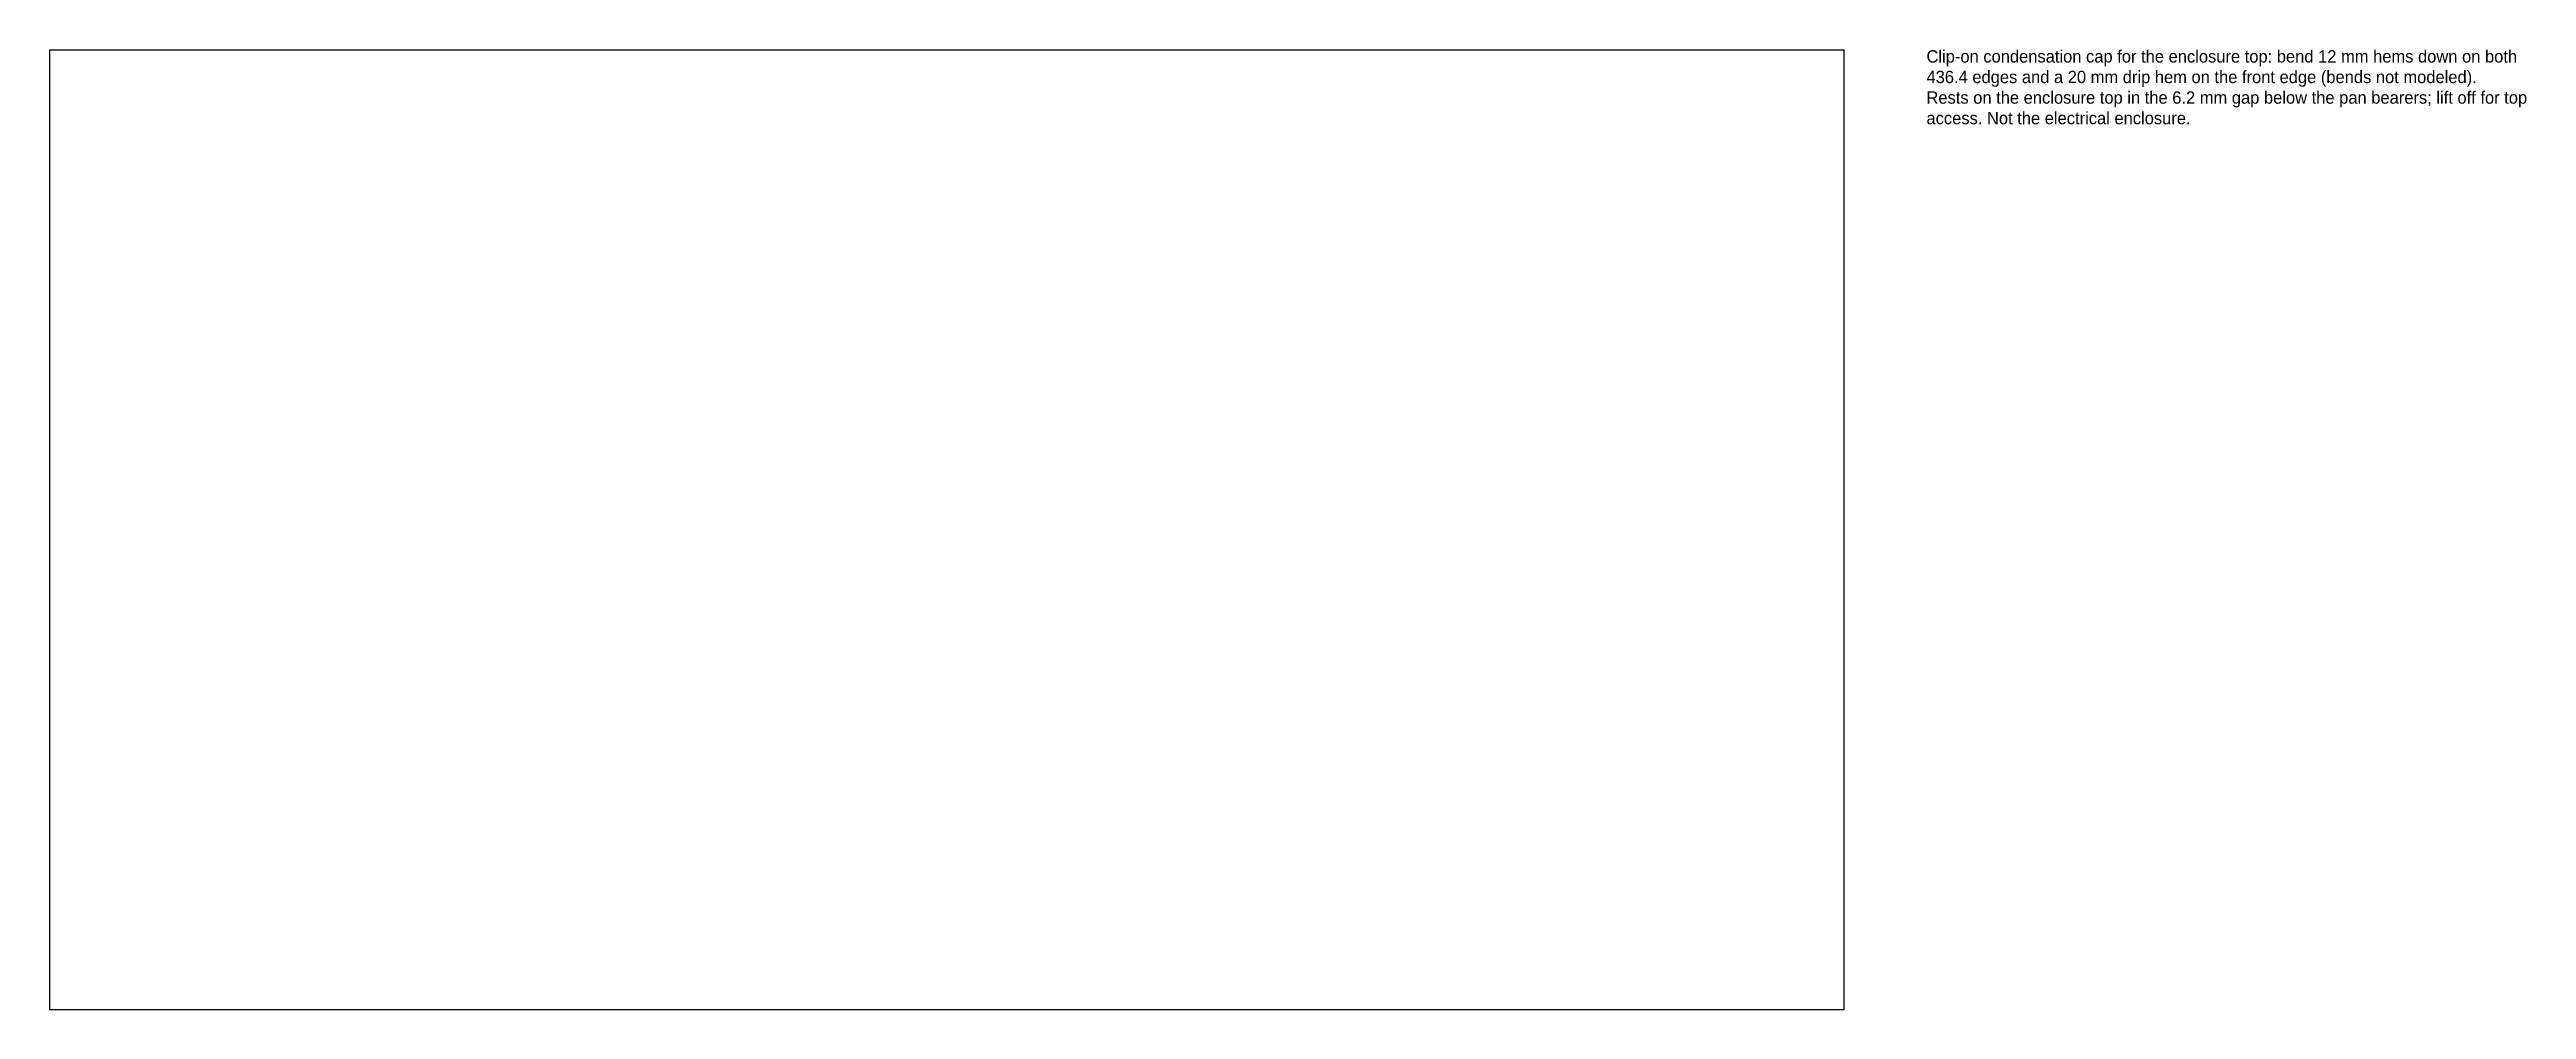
# Model space of a CAD drawing. Header units: millimetres. Extents: x 0 to 602, y 0 to 233.
import ezdxf

# ---------------------------------------------------------------- set-up
doc = ezdxf.new("R2010")
doc.units = ezdxf.units.MM
doc.layers.add('CUT_OUTER', color=7, linetype='Continuous')
doc.layers.add('MACHINING_NOTES', color=7, linetype='Continuous')

msp = doc.modelspace()

# ---------------------------------------------------------------- linework, layer by layer
at = {"layer": 'CUT_OUTER'}
msp.add_lwpolyline([(0, 0), (436.4, 0), (436.4, 233.2), (0, 233.2)], close=True, dxfattribs=at)

# ---------------------------------------------------------------- texts
at = {"layer": 'MACHINING_NOTES', "insert": (456.4, 233.2), "char_height": 3, "width": 150, "attachment_point": 1}
msp.add_mtext('Clip-on condensation cap for the enclosure top: bend 12 mm hems down on both 436.4 edges and a 20 mm drip hem on the front edge (bends not modeled).\\PRests on the enclosure top in the 6.2 mm gap below the pan bearers; lift off for top access. Not the electrical enclosure.', dxfattribs=at)

doc.saveas('drawing.dxf')
